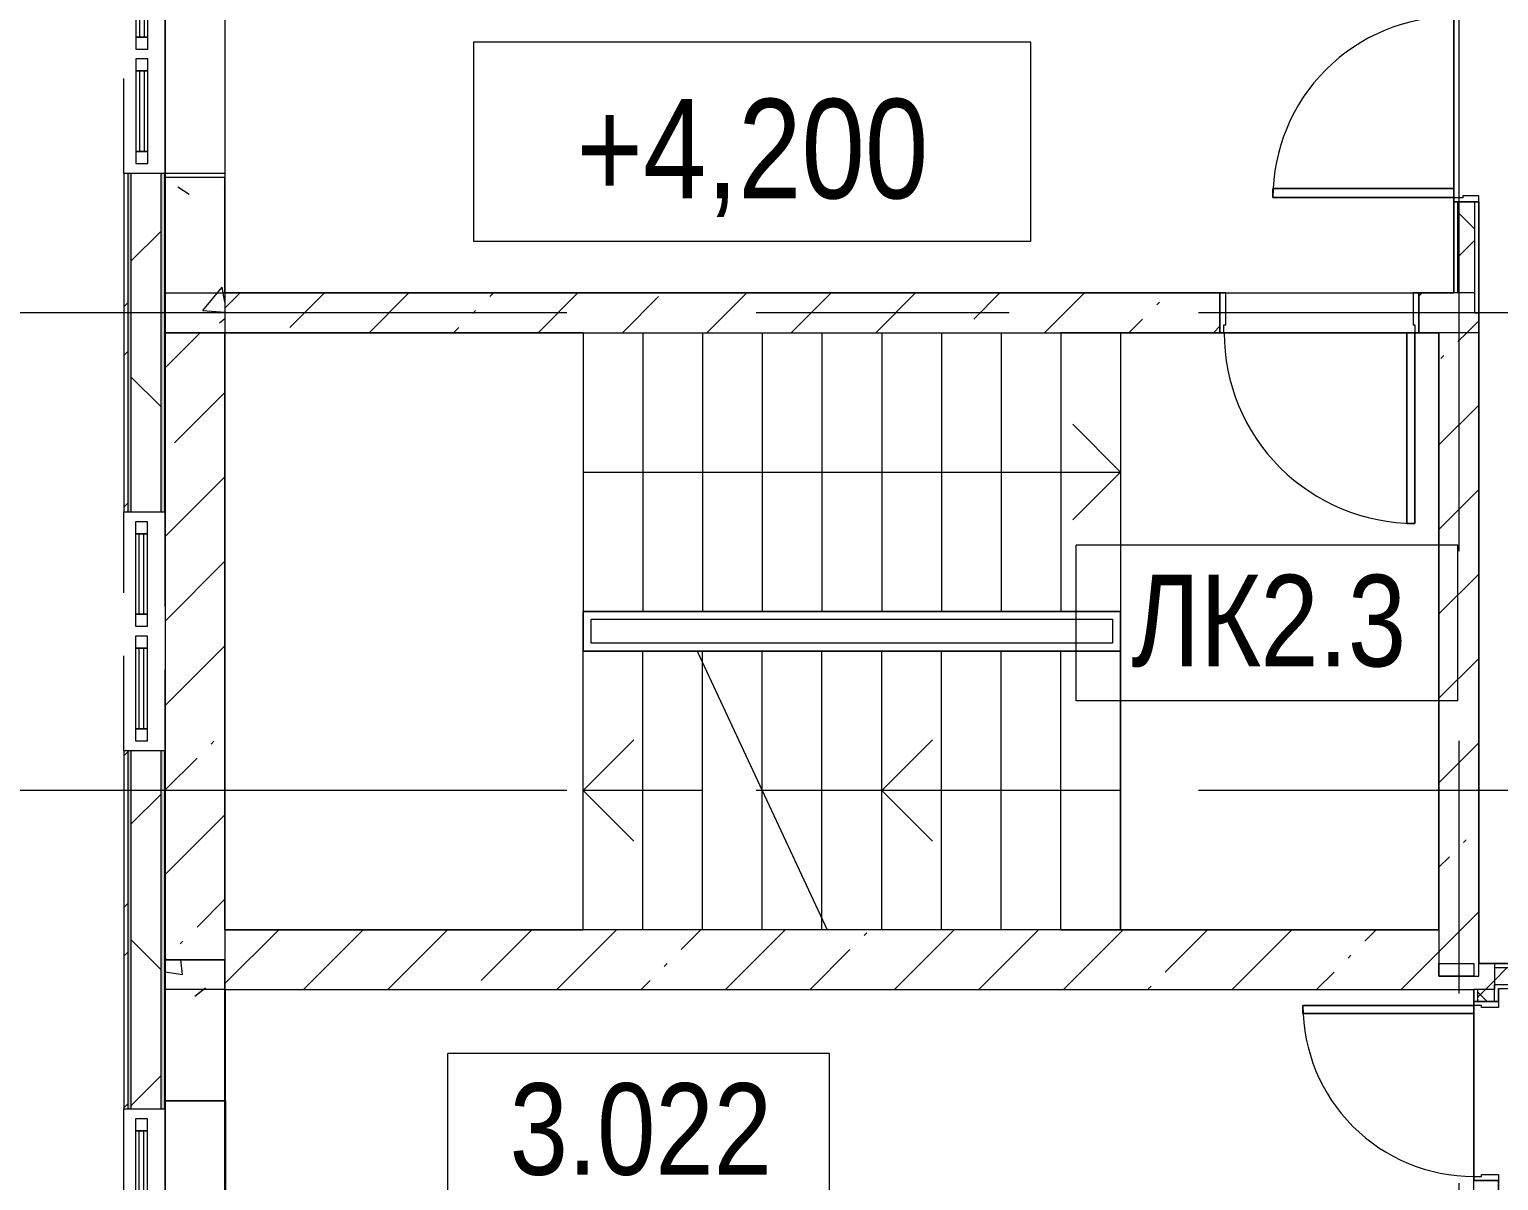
# Model space of a CAD drawing. Header units: millimetres. Extents: x 92932 to 275892, y -43515 to 30371.
# Drawn here: x 176595 to 183978, y 4157 to 9941 of the extents above; entities that cross this region are included whole.
import ezdxf

# ---------------------------------------------------------------- set-up
doc = ezdxf.new("R2010")
doc.units = ezdxf.units.MM
doc.linetypes.add('Осевые', pattern=[6350, 1270, -952.5, 3175, -952.5])
doc.linetypes.add('Сверху', pattern=[793.75, 476.25, -317.5])
for name, color, linetype, lineweight in [('Высотные отметки', 7, 'Continuous', 9), ('Двери', 7, 'Continuous', 9), ('Каркас_Импост', 7, 'Continuous', 9), ('Контуры', 7, 'Continuous', 9), ('Линии подступенков-1', 7, 'Continuous', 9), ('Линии свеса', 7, 'Continuous', 9), ('Марки вырезов', 7, 'Continuous', 9), ('Марки помещений', 7, 'Continuous', 9), ('Общие ребра', 7, 'Continuous', 9), ('Окна', 7, 'Continuous', 9), ('Окна-1', 7, 'Сверху', 9), ('Окна-2', 7, 'Continuous', 18), ('Оси-1', 7, 'Осевые', 9), ('Панель', 7, 'Continuous', 9), ('Перекрытия', 7, 'Continuous', 9), ('Стены', 7, 'Continuous', 9), ('Стены-1', 7, 'Continuous', 18), ('Черная _1 сплошная', 7, 'Continuous', 9), ('Штриховка разреза-1', 7, 'Continuous', 9)]:
    doc.layers.add(name, color=color, linetype=linetype, lineweight=lineweight)
doc.styles.add('Arial Narrow', font='Arial Narrow.ttf', dxfattribs={"height": 500})
doc.styles.add('Arial Narrow_1', font='Arial Narrow.ttf', dxfattribs={"height": 460})
pattern_1 = [(45, (120245.78, 0), (-212.132, 212.132), []), (135, (120245.78, 0), (-212.132, -212.132), [])]
pattern_2 = [(45, (120245.8, 0), (-424.264, 424.264), [600, -100, 20, -100]), (45, (120245.8, 424), (-424.264, 424.264), [])]
pattern_3 = [(0, (120245.78, 0), (812.8, 203.2), [67.056, -542.544, 67.056, -542.544, -3251.2]), (0, (120245.78, 0), (812.8, 203.2), [-1219.2, 67.056, -1152.144, 67.056, -542.544, -1422.4]), (0, (120245.78, 0), (812.8, 203.2), [-3048, 67.056, -339.344, 67.056, -948.944]), (120, (120550.58, 101.6), (-582.37636, 602.30545), [67.056, -542.544, 67.056, -542.544, -3251.2]), (120, (120550.58, 101.6), (-582.37636, 602.30545), [-1219.2, 67.056, -1152.144, 67.056, -542.544, -1422.4]), (120, (120550.58, 101.6), (-582.37636, 602.30545), [-3048, 67.056, -339.344, 67.056, -948.944]), (240, (120652.18, 508), (-230.42364, -805.50545), [67.056, -542.544, 67.056, -542.544, -3251.2]), (240, (120652.18, 508), (-230.42364, -805.50545), [-1219.2, 67.056, -1152.144, 67.056, -542.544, -1422.4]), (240, (120652.18, 508), (-230.42364, -805.50545), [-3048, 67.056, -339.344, 67.056, -948.944])]
pattern_4 = [(50, (120245.8, 0), (1457.472, -127.512), [152.4, -1676.4]), (355, (120245.8, 0), (-281.942, 1528.454), [121.92, -1341.12]), (100.451, (120367.2, -10.6), (1175.54, 1400.933), [129.52, -1424.72]), (46.184, (120245.8, 406.4), (2168.63, -336.34), [228.6, -2514.6]), (96.636, (120426.5, 378.4), (1899.22, 1979.42), [194.28, -2137.08]), (351.184, (120245.8, 406.4), (1899.24, 1979.4), [182.88, -2011.68]), (21, (120449, 304.8), (1212.915, -818.121), [152.4, -1676.4]), (326, (120449, 304.8), (494.417, 1473.504), [121.92, -1341.12]), (71.451, (120550, 236.6), (1707.337, 655.37), [129.52, -1424.72]), (37.5, (120245.8, 0), (24.7094, 676.4402), [67.056, -1257.808, 67.056, -1294.384, -1346.2]), (37.5, (120245.8, 0), (24.7094, 676.4402), [-2686.304, 67.056, -1279.144]), (7.5, (120245.8, 0), (534.558, 801.444), [67.056, -709.168, 67.056, -1227.328, -513.08]), (7.5, (120245.8, 0), (534.558, 801.444), [-2070.608, 67.056, -446.024]), (327.5, (119792.65, 0), (1084.7275, -45.831), [67.056, -440.944, 67.056, -1517.904, -2103.12]), (327.5, (119792.65, 0), (1084.7275, -45.831), [-2092.96, 67.056, -2036.064]), (317.5, (119589.45, 0), (1185.035, 203.414), [67.056, -593.344, 67.056, -985.52, -1493.52]), (317.5, (119589.45, 0), (1185.035, 203.414), [-1712.976, 67.056, -1426.464])]

# ---------------------------------------------------------------- blocks, each defined once
blk = doc.blocks.new('Дверь - Полуторная_001 - ДВ20__21-15-6256127-План 3-го этажа на отм_ _4_200')
at = {"layer": 'Двери'}
for p, q in [((-684, 971.5), (-729, 971.5)), ((-729, 971.5), (-729, 62.5)), ((-684, 62.5), (-684, 971.5)), ((684, 62.5), (684, 611.5)), ((684, 611.5), (729, 611.5)), ((729, 611.5), (729, 62.5)), ((-729, 62.5), (-684, 62.5)), ((729, 62.5), (684, 62.5))]:
    blk.add_line(p, q, dxfattribs=at)
for centre, radius, start, end in [((-729, 62.5), 909, 360, 90), ((729, 62.5), 549, 90, 180)]:
    blk.add_arc(centre, radius, start, end, dxfattribs=at)
at = {"layer": 'Каркас_Импост'}
for p, q in [((-730, 62.5), (-750, 62.5)), ((-750, 62.5), (-750, -62.5)), ((-730, 17.5), (-730, 62.5)), ((-720, 17.5), (-730, 17.5)), ((-720, -62.5), (-720, 17.5)), ((730, 17.5), (720, 17.5)), ((720, 17.5), (720, -62.5)), ((750, 62.5), (730, 62.5)), ((730, 62.5), (730, 17.5)), ((750, -62.5), (750, 62.5)), ((-750, -62.5), (-720, -62.5)), ((720, -62.5), (750, -62.5))]:
    blk.add_line(p, q, dxfattribs=at)
at = {"layer": 'Панель'}
for p, q in [((-729, 971.5), (-684, 971.5)), ((-729, 62.5), (-729, 971.5)), ((-684, 971.5), (-684, 62.5)), ((684, 611.5), (684, 62.5)), ((729, 611.5), (684, 611.5)), ((729, 62.5), (729, 611.5)), ((-684, 62.5), (-729, 62.5)), ((684, 62.5), (729, 62.5))]:
    blk.add_line(p, q, dxfattribs=at)
blk = doc.blocks.new('Дверь - Однопольная - ДВ17__21х9-7256455-План 3-го этажа на отм_ _4_200')
at = {"layer": 'Двери'}
for p, q in [((-429, -62.5), (-389, -62.5)), ((-429, -920.5), (-429, -62.5)), ((-389, -62.5), (-389, -920.5)), ((-389, -920.5), (-429, -920.5))]:
    blk.add_line(p, q, dxfattribs=at)
blk.add_arc((-429, -62.5), 858, 270, 0, dxfattribs=at)
at = {"layer": 'Каркас_Импост'}
for p, q in [((-450, 62.5), (-420, 62.5)), ((-450, -62.5), (-450, 62.5)), ((-420, 62.5), (-420, -22.5)), ((420, 62.5), (450, 62.5)), ((420, -22.5), (420, 62.5)), ((450, 62.5), (450, -62.5)), ((-430, -62.5), (-450, -62.5)), ((-430, -22.5), (-430, -62.5)), ((-420, -22.5), (-430, -22.5)), ((430, -22.5), (420, -22.5)), ((430, -62.5), (430, -22.5)), ((450, -62.5), (430, -62.5))]:
    blk.add_line(p, q, dxfattribs=at)
at = {"layer": 'Панель'}
for p, q in [((-389, -62.5), (-429, -62.5)), ((-429, -62.5), (-429, -920.5)), ((-389, -920.5), (-389, -62.5)), ((-429, -920.5), (-389, -920.5))]:
    blk.add_line(p, q, dxfattribs=at)
blk = doc.blocks.new('M_Окно-Квадратный проем - 1200 x 11450 mm-V11-План 3-го этажа на отм_ _4_200')
at = {"layer": 'Окна'}
for p, q in [((-608.2, -102.5), (-608.2, 102.5)), ((591.8, 102.5), (591.8, -102.5))]:
    blk.add_line(p, q, dxfattribs=at)
at = {"layer": 'Окна-1'}
for p, q in [((-608.2, 102.5), (591.8, 102.5)), ((591.8, -102.5), (-608.2, -102.5))]:
    blk.add_line(p, q, dxfattribs=at)
blk = doc.blocks.new('Панель окно - Верхнее левое-8286423-План 3-го этажа на отм_ _4_200')
at = {"layer": 'Окна'}
for p, q in [((202.5, 30), (-202.5, 30)), ((-202.5, 30), (-202.5, -30)), ((202.5, -30), (202.5, 30)), ((-202.5, -30), (202.5, -30))]:
    blk.add_line(p, q, dxfattribs=at)
at = {"layer": 'Окна-2'}
for p, q in [((-202.5, 30), (-262.5, 30)), ((-262.5, 30), (-262.5, -30)), ((-202.5, -30), (-202.5, 30)), ((202.5, 12.5), (-202.5, 12.5)), ((-202.5, 12.5), (-202.5, -12.5)), ((202.5, 30), (202.5, -30)), ((262.5, 30), (202.5, 30)), ((202.5, -12.5), (202.5, 12.5)), ((262.5, -30), (262.5, 30)), ((-262.5, -30), (-202.5, -30)), ((-202.5, -12.5), (202.5, -12.5)), ((202.5, -30), (262.5, -30))]:
    blk.add_line(p, q, dxfattribs=at)
blk = doc.blocks.new('Панель окно - Верхнее правое-8286429-План 3-го этажа на отм_ _4_200')
at = {"layer": 'Окна'}
for p, q in [((202.5, 30), (-202.5, 30)), ((-202.5, 30), (-202.5, -30)), ((202.5, -30), (202.5, 30)), ((-202.5, -30), (202.5, -30))]:
    blk.add_line(p, q, dxfattribs=at)
at = {"layer": 'Окна-2'}
for p, q in [((-202.5, 30), (-262.5, 30)), ((-262.5, 30), (-262.5, -30)), ((-202.5, -30), (-202.5, 30)), ((202.5, 12.5), (-202.5, 12.5)), ((-202.5, 12.5), (-202.5, -12.5)), ((202.5, 30), (202.5, -30)), ((262.5, 30), (202.5, 30)), ((202.5, -12.5), (202.5, 12.5)), ((262.5, -30), (262.5, 30)), ((-262.5, -30), (-202.5, -30)), ((-202.5, -12.5), (202.5, -12.5)), ((202.5, -30), (262.5, -30))]:
    blk.add_line(p, q, dxfattribs=at)
blk = doc.blocks.new('Панель окно - Верхнее левое-8286424-План 3-го этажа на отм_ _4_200')
at = {"layer": 'Окна'}
for p, q in [((202.5, 30), (-202.5, 30)), ((-202.5, 30), (-202.5, -30)), ((202.5, -30), (202.5, 30)), ((-202.5, -30), (202.5, -30))]:
    blk.add_line(p, q, dxfattribs=at)
at = {"layer": 'Окна-2'}
for p, q in [((-202.5, 30), (-262.5, 30)), ((-262.5, 30), (-262.5, -30)), ((-202.5, -30), (-202.5, 30)), ((202.5, 12.5), (-202.5, 12.5)), ((-202.5, 12.5), (-202.5, -12.5)), ((202.5, 30), (202.5, -30)), ((262.5, 30), (202.5, 30)), ((202.5, -12.5), (202.5, 12.5)), ((262.5, -30), (262.5, 30)), ((-262.5, -30), (-202.5, -30)), ((-202.5, -12.5), (202.5, -12.5)), ((202.5, -30), (262.5, -30))]:
    blk.add_line(p, q, dxfattribs=at)
blk = doc.blocks.new('Дверь - Однопольная - ДВ1_21х10-6240621-План 3-го этажа на отм_ _4_200')
at = {"layer": 'Двери'}
for p, q in [((-439, 1058), (-479, 1058)), ((-479, 1058), (-479, 100)), ((-439, 100), (-439, 1058)), ((-479, 100), (-439, 100))]:
    blk.add_line(p, q, dxfattribs=at)
blk.add_arc((-479, 100), 958, 360, 90, dxfattribs=at)
at = {"layer": 'Каркас_Импост'}
for p, q in [((-480, 100), (-500, 100)), ((-500, 100), (-500, -100)), ((-480, 60), (-480, 100)), ((500, 100), (480, 100)), ((480, 100), (480, 60)), ((500, -100), (500, 100)), ((-470, 60), (-480, 60)), ((-470, -100), (-470, 60)), ((480, 60), (470, 60)), ((470, 60), (470, -100)), ((-500, -100), (-470, -100)), ((470, -100), (500, -100))]:
    blk.add_line(p, q, dxfattribs=at)
at = {"layer": 'Панель'}
for p, q in [((-479, 1058), (-439, 1058)), ((-479, 100), (-479, 1058)), ((-439, 1058), (-439, 100)), ((-439, 100), (-479, 100))]:
    blk.add_line(p, q, dxfattribs=at)
blk = doc.blocks.new('Марка помещения_Р - Марка помещения-4575829-План 3-го этажа на отм_ _4_200')
at = {"layer": 'Марки помещений'}
for p, q in [((-4.79375, -1.95625), (-4.79375, 1.95625)), ((4.79375, 1.95625), (-4.79375, 1.95625)), ((4.79375, -1.95625), (4.79375, 1.95625)), ((4.79375, -1.95625), (-4.79375, -1.95625))]:
    blk.add_line(p, q, dxfattribs=at)
blk = doc.blocks.new('Высотные отметки - Высотная отметка - Рамка_14мм длина-4459141-План 3-го этажа на отм_ _4_200')
at = {"layer": 'Высотные отметки'}
for p, q in [((7, 5), (-7, 5)), ((-7, 5), (-7, 0)), ((7, 0), (7, 5)), ((-7, 0), (7, 0))]:
    blk.add_line(p, q, dxfattribs=at)

msp = doc.modelspace()

# ---------------------------------------------------------------- hatches: boundary and pattern name
at = {"layer": 'Штриховка разреза-1'}
h = msp.add_hatch(dxfattribs=at)
h.set_pattern_fill('FP_12', color=256, style=0, pattern_type=2)
h.set_pattern_definition([(45, (120245.8, 0), (-502.894, 502.894), []), (45, (120245.8, 762), (-502.894, 502.894), [])])
h.paths.add_polyline_path([(177069.9, -21673.3), (177089.9, -21672.9), (177089.9, -20232.9), (177069.9, -20232.9), (177069.9, -21109.6)], flags=0)
h.paths.add_polyline_path([(177089.9, -19932.9), (177089.9, -19082.9), (177069.9, -19082.9), (177069.9, -19932.9)], flags=0)
h.paths.add_polyline_path([(177089.9, -17882.9), (177089.9, -14684.1), (177069.9, -14684.1), (177069.9, -17882.9)], flags=0)
h.paths.add_polyline_path([(177089.9, -13484.1), (177089.9, -11682.9), (177069.9, -11682.9), (177069.9, -13484.1)], flags=0)
h.paths.add_polyline_path([(177089.9, -10482.9), (177089.9, -8682.9), (177069.9, -8682.9), (177069.9, -10482.9)], flags=0)
h.paths.add_polyline_path([(177069.9, -7482.9), (177089.9, -7482.9), (177089.9, -5682.9), (177069.9, -5682.9), (177069.9, -6923.2)], flags=0)
h.paths.add_polyline_path([(177089.9, -4482.9), (177089.9, -2682.9), (177069.9, -2682.9), (177069.9, -4482.9)], flags=0)
h.paths.add_polyline_path([(177089.9, -1482.9), (177089.9, 317.1), (177069.9, 317.1), (177069.9, -1482.9)], flags=0)
h.paths.add_polyline_path([(177089.9, 1517.1), (177089.9, 3317.1), (177069.9, 3317.1), (177069.9, 1517.1)], flags=0)
h.paths.add_polyline_path([(177069.9, 4517.1), (177089.9, 4517.1), (177089.9, 6317.1), (177069.9, 6317.1), (177069.9, 6172.1)], flags=0)
h.paths.add_polyline_path([(177069.9, 7517.1), (177089.9, 7517.1), (177089.9, 9217.1), (177069.9, 9217.1), (177069.9, 8354.6)], flags=0)
h.paths.add_polyline_path([(177089.9, 10417.1), (177089.9, 14017.1), (177069.9, 14017.1), (177069.9, 10417.1)], flags=0)
h.paths.add_polyline_path([(177069.9, 15217.1), (177089.9, 15217.1), (177089.9, 17817.1), (177069.9, 17817.1), (177069.9, 17084.8)], flags=0)
h.paths.add_polyline_path([(177089.9, 19017.1), (177089.9, 20883), (177069.9, 20883), (177069.9, 19017.1)], flags=0)
h = msp.add_hatch(dxfattribs=at)
h.set_pattern_fill('FP_13', color=256, style=0, pattern_type=2)
h.set_pattern_definition(pattern_3)
h.paths.add_polyline_path([(177089.9, -21672.9), (177104.9, -21672.7), (177104.9, -20232.9), (177089.9, -20232.9), (177089.9, -21109.6)], flags=0)
h.paths.add_polyline_path([(177104.9, -19932.9), (177104.9, -19082.9), (177089.9, -19082.9), (177089.9, -19932.9)], flags=0)
h.paths.add_polyline_path([(177089.9, -17882.9), (177104.9, -17882.9), (177104.9, -14684.1), (177089.9, -14684.1), (177089.9, -17835.8)], flags=0)
h.paths.add_polyline_path([(177104.9, -13484.1), (177104.9, -11682.9), (177089.9, -11682.9), (177089.9, -13484.1)], flags=0)
h.paths.add_polyline_path([(177104.9, -10482.9), (177104.9, -8682.9), (177089.9, -8682.9), (177089.9, -10482.9)], flags=0)
h.paths.add_polyline_path([(177089.9, -7482.9), (177104.9, -7482.9), (177104.9, -5682.9), (177089.9, -5682.9), (177089.9, -6923.2)], flags=0)
h.paths.add_polyline_path([(177089.9, -4482.9), (177104.9, -4482.9), (177104.9, -2682.9), (177089.9, -2682.9)], flags=0)
h.paths.add_polyline_path([(177089.9, -1482.9), (177104.9, -1482.9), (177104.9, 317.1), (177089.9, 317.1), (177089.9, -375.5)], flags=0)
h.paths.add_polyline_path([(177104.9, 1517.1), (177104.9, 3317.1), (177089.9, 3317.1), (177089.9, 1517.1)], flags=0)
h.paths.add_polyline_path([(177089.9, 4517.1), (177104.9, 4517.1), (177104.9, 6317.1), (177089.9, 6317.1), (177089.9, 6172.1)], flags=0)
h.paths.add_polyline_path([(177089.9, 7517.1), (177104.9, 7517.1), (177104.9, 9217.1), (177089.9, 9217.1), (177089.9, 8354.6)], flags=0)
h.paths.add_polyline_path([(177089.9, 10417.1), (177104.9, 10417.1), (177104.9, 14017.1), (177089.9, 14017.1), (177089.9, 10537.1)], flags=0)
h.paths.add_polyline_path([(177104.9, 15217.1), (177104.9, 17817.1), (177089.9, 17817.1), (177089.9, 15217.1)], flags=0)
h.paths.add_polyline_path([(177104.9, 19017.1), (177104.9, 20883), (177089.9, 20883), (177089.9, 19017.1)], flags=0)
h = msp.add_hatch(dxfattribs=at)
h.set_pattern_fill('FP_14', color=256, style=0, pattern_type=2)
h.set_pattern_definition([(45, (120245.8, 0), (-707.107, 707.107), []), (135, (120245.8, 0), (-707.107, -707.107), [])])
h.paths.add_polyline_path([(177104.9, -21672.7), (177232.7, -21670.6), (177254.9, -21667.2), (177254.9, -20232.9), (177104.9, -20232.9), (177104.9, -21109.6)], flags=0)
h.paths.add_polyline_path([(177254.9, -19932.9), (177254.9, -19082.9), (177104.9, -19082.9), (177104.9, -19932.9)], flags=0)
h.paths.add_polyline_path([(177254.9, -17882.9), (177254.9, -14684.1), (177104.9, -14684.1), (177104.9, -17882.9)], flags=0)
h.paths.add_polyline_path([(177104.9, -13484.1), (177254.9, -13484.1), (177254.9, -11682.9), (177104.9, -11682.9), (177104.9, -13470.8)], flags=0)
h.paths.add_polyline_path([(177104.9, -10482.9), (177254.9, -10482.9), (177254.9, -8682.9), (177104.9, -8682.9), (177104.9, -9105.7)], flags=0)
h.paths.add_polyline_path([(177104.9, -7482.9), (177254.9, -7482.9), (177254.9, -5682.9), (177104.9, -5682.9), (177104.9, -6923.2)], flags=0)
h.paths.add_polyline_path([(177104.9, -4482.9), (177254.9, -4482.9), (177254.9, -2682.9), (177104.9, -2682.9)], flags=0)
h.paths.add_polyline_path([(177254.9, -1482.9), (177254.9, 317.1), (177104.9, 317.1), (177104.9, -1482.9)], flags=0)
h.paths.add_polyline_path([(177254.9, 1517.1), (177254.9, 3317.1), (177104.9, 3317.1), (177104.9, 1517.1)], flags=0)
h.paths.add_polyline_path([(177104.9, 4517.1), (177254.9, 4517.1), (177254.9, 6317.1), (177104.9, 6317.1), (177104.9, 6172.1)], flags=0)
h.paths.add_polyline_path([(177254.9, 7517.1), (177254.9, 9217.1), (177104.9, 9217.1), (177104.9, 7517.1)], flags=0)
h.paths.add_polyline_path([(177104.9, 10417.1), (177254.9, 10417.1), (177254.9, 14017.1), (177104.9, 14017.1), (177104.9, 10537.1)], flags=0)
h.paths.add_polyline_path([(177254.9, 15217.1), (177254.9, 17817.1), (177104.9, 17817.1), (177104.9, 15217.1)], flags=0)
h.paths.add_polyline_path([(177254.9, 19017.1), (177254.9, 20883), (177104.9, 20883), (177104.9, 19017.1)], flags=0)
h = msp.add_hatch(dxfattribs=at)
h.set_pattern_fill('FP_13', color=256, style=0, pattern_type=2)
h.set_pattern_definition(pattern_3)
h.paths.add_polyline_path([(177254.9, -21667.2), (177274.9, -21665.6), (177274.9, -20232.9), (177254.9, -20232.9), (177254.9, -21109.6)], flags=0)
h.paths.add_polyline_path([(177274.9, -19932.9), (177274.9, -19082.9), (177254.9, -19082.9), (177254.9, -19932.9)], flags=0)
h.paths.add_polyline_path([(177254.9, -17882.9), (177274.9, -17882.9), (177274.9, -14684.1), (177254.9, -14684.1), (177254.9, -17835.8)], flags=0)
h.paths.add_polyline_path([(177254.9, -13484.1), (177274.9, -13484.1), (177274.9, -11682.9), (177254.9, -11682.9), (177254.9, -13470.8)], flags=0)
h.paths.add_polyline_path([(177254.9, -10482.9), (177274.9, -10482.9), (177274.9, -8682.9), (177254.9, -8682.9), (177254.9, -9105.7)], flags=0)
h.paths.add_polyline_path([(177254.9, -7482.9), (177274.9, -7482.9), (177274.9, -5682.9), (177254.9, -5682.9), (177254.9, -6923.2)], flags=0)
h.paths.add_polyline_path([(177274.9, -4482.9), (177274.9, -2682.9), (177254.9, -2682.9), (177254.9, -4482.9)], flags=0)
h.paths.add_polyline_path([(177254.9, -1482.9), (177274.9, -1482.9), (177274.9, 317.1), (177254.9, 317.1), (177254.9, -375.5)], flags=0)
h.paths.add_polyline_path([(177274.9, 1517.1), (177274.9, 3317.1), (177254.9, 3317.1), (177254.9, 1517.1)], flags=0)
h.paths.add_polyline_path([(177274.9, 4517.1), (177274.9, 6317.1), (177254.9, 6317.1), (177254.9, 4517.1)], flags=0)
h.paths.add_polyline_path([(177274.9, 7517.1), (177274.9, 9217.1), (177254.9, 9217.1), (177254.9, 7517.1)], flags=0)
h.paths.add_polyline_path([(177254.9, 10417.1), (177274.9, 10417.1), (177274.9, 14017.1), (177254.9, 14017.1), (177254.9, 10537.1)], flags=0)
h.paths.add_polyline_path([(177274.9, 15217.1), (177274.9, 17817.1), (177254.9, 17817.1), (177254.9, 15217.1)], flags=0)
h.paths.add_polyline_path([(177254.9, 19017.1), (177274.9, 19017.1), (177274.9, 19591), (177265.6, 19591.2), (177274.9, 19928.6), (177274.9, 20883), (177254.9, 20883), (177254.9, 19267.3)], flags=0)
h = msp.add_hatch(dxfattribs=at)
h.set_pattern_fill('FP_2', color=256, style=0, pattern_type=2)
h.set_pattern_definition(pattern_1)
h.paths.add_polyline_path([(183772.4, 8617.1), (183857.4, 8617.1), (183857.4, 9074.6), (183772.4, 9074.6), (183772.4, 8627.4)], flags=0)
h.paths.add_polyline_path([(183772.4, 10574.6), (183857.4, 10574.6), (183857.4, 11017.1), (183772.4, 11017.1)], flags=0)
h = msp.add_hatch(dxfattribs=at)
h.set_pattern_fill('FP_15', color=256, style=0, pattern_type=2)
h.set_pattern_definition(pattern_4)
h.paths.add_polyline_path([(177577.4, 8417.1), (177577.4, 9197.1), (177277.4, 9197.1), (177277.4, 8417.1)], flags=0)
h = msp.add_hatch(dxfattribs=at)
h.set_pattern_fill('FP_15', color=256, style=0, pattern_type=2)
h.set_pattern_definition(pattern_4)
h.paths.add_polyline_path([(177577.4, 8617.1), (177577.4, 9197.1), (177277.4, 9197.1), (177277.4, 8617.1)], flags=0)
h = msp.add_hatch(dxfattribs=at)
h.set_pattern_fill('FP_1', color=256, style=0, pattern_type=2)
h.set_pattern_definition(pattern_2)
h.paths.add_polyline_path([(183577.4, 8417.1), (183857.4, 8417.1), (183857.4, 8617.1), (183577.4, 8617.1)], flags=0)
h.paths.add_polyline_path([(182577.4, 8417.1), (182577.4, 8617.1), (177577.4, 8617.1), (177577.4, 8417.1), (181433.5, 8417.1)], flags=0)
h = msp.add_hatch(dxfattribs=at)
h.set_pattern_fill('FP_1', color=256, style=0, pattern_type=2)
h.set_pattern_definition(pattern_2)
h.paths.add_polyline_path([(183772.4, 5417.1), (183877.4, 5417.1), (183877.4, 8517.1), (183857.4, 8517.1), (183857.4, 8417.1), (183677.4, 8417.1), (183677.4, 5417.1)], flags=0)
h = msp.add_hatch(dxfattribs=at)
h.set_pattern_fill('FP_1', color=256, style=0, pattern_type=2)
h.set_pattern_definition(pattern_2)
h.paths.add_polyline_path([(177577.4, 5267.1), (177577.4, 8417.1), (177277.4, 8417.1), (177277.4, 5267.1)], flags=0)
h = msp.add_hatch(dxfattribs=at)
h.set_pattern_fill('FP_1', color=256, style=0, pattern_type=2)
h.set_pattern_definition(pattern_2)
h.paths.add_polyline_path([(183877.4, 5184.6), (183877.4, 8417.1), (183677.4, 8417.1), (183677.4, 5184.6), (183765.8, 5184.6)], flags=0)
h = msp.add_hatch(dxfattribs=at)
h.set_pattern_fill('FP_1', color=256, style=0, pattern_type=2)
h.set_pattern_definition(pattern_2)
h.paths.add_polyline_path([(183852.4, 5117.1), (183957.4, 5117.1), (183957.4, 5247.1), (183879.4, 5247.1), (183877.4, 5417.1), (177577.4, 5417.1), (177577.4, 5117.1), (183765.8, 5117.1)], flags=0)
h.paths.add_polyline_path([(183677.4, 5184.6), (183677.4, 5247.1), (183852.4, 5247.1), (183852.4, 5184.6), (183765.8, 5184.6)], flags=0)
h = msp.add_hatch(dxfattribs=at)
h.set_pattern_fill('FP_15', color=256, style=0, pattern_type=2)
h.set_pattern_definition(pattern_4)
h.paths.add_polyline_path([(177577.4, 4557.1), (177577.4, 5267.1), (177277.4, 5267.1), (177277.4, 4557.1)], flags=0)
h = msp.add_hatch(dxfattribs=at)
h.set_pattern_fill('FP_2', color=256, style=0, pattern_type=2)
h.set_pattern_definition(pattern_1)
h.paths.add_polyline_path([(189087.4, 5142.1), (189087.4, 5227.1), (186082.4, 5227.1), (186082.4, 5142.1), (189066.4, 5142.1)], flags=0)
h.paths.add_polyline_path([(185997.4, 5142.1), (185997.4, 5227.1), (185697.4, 5227.1), (185697.4, 5142.1), (185977.4, 5142.1)], flags=0)
h.paths.add_polyline_path([(183977.4, 5142.1), (184197.4, 5142.1), (184197.4, 5227.1), (183957.4, 5227.1), (183957.4, 5142.1)], flags=0)
h = msp.add_hatch(dxfattribs=at)
h.set_pattern_fill('FP_15', color=256, style=0, pattern_type=2)
h.set_pattern_definition(pattern_4)
h.paths.add_polyline_path([(177577.4, 4557.1), (177577.4, 5117.1), (177277.4, 5117.1), (177277.4, 4557.1)], flags=0)
h = msp.add_hatch(dxfattribs=at)
h.set_pattern_fill('FP_2', color=256, style=0, pattern_type=2)
h.set_pattern_definition(pattern_1)
h.paths.add_polyline_path([(183957.4, 2617.1), (183957.4, 4157.1), (183872.4, 4157.1), (183872.4, 2617.1)], flags=0)
h.paths.add_polyline_path([(183872.4, 5057.1), (183957.4, 5057.1), (183957.4, 5117.1), (183872.4, 5117.1), (183872.4, 5080.8)], flags=0)

# ---------------------------------------------------------------- linework, layer by layer
at = {"layer": 'Высотные отметки'}
msp.add_line((180226.5, 8877.1), (180226.5, 8877.1), dxfattribs=at)
msp.add_line((180226.5, 8877.1), (180226.5, 8877.1), dxfattribs=at)
at = {"layer": 'Контуры'}
for p, q in [((177577.4, 8417.1), (177577.4, 5417.1)), ((179377.4, 8417.1), (177577.4, 8417.1)), ((177577.4, 8417.1), (177577.4, 5417.1)), ((179377.4, 8417.1), (177577.4, 8417.1)), ((177577.4, 8417.1), (177577.4, 5417.1)), ((179077.4, 8417.1), (177577.4, 8417.1)), ((179077.4, 8417.1), (182077.4, 8417.1)), ((179377.4, 8417.1), (179377.4, 7017.1)), ((179377.4, 8417.1), (179377.4, 7017.1)), ((179377.4, 8417.1), (182077.4, 8417.1)), ((179377.4, 8417.1), (181777.4, 8417.1)), ((179407.4, 8417.1), (181807.4, 8417.1)), ((183677.4, 8417.1), (181777.4, 8417.1)), ((181777.4, 8417.1), (181777.4, 7017.1)), ((183677.4, 8417.1), (181807.4, 8417.1)), ((183677.4, 8417.1), (182077.4, 8417.1)), ((183677.4, 8417.1), (182077.4, 8417.1)), ((182077.4, 8417.1), (182077.4, 7017.1)), ((183677.4, 5417.1), (183677.4, 8417.1)), ((183677.4, 5417.1), (183677.4, 8417.1)), ((183677.4, 5417.1), (183677.4, 8417.1)), ((183677.4, 5417.1), (183677.4, 8417.1)), ((179377.4, 7017.1), (182077.4, 7017.1)), ((179377.4, 7017.1), (181777.4, 7017.1)), ((179407.4, 7017.1), (181777.4, 7017.1)), ((182077.4, 7017.1), (182077.4, 6817.1)), ((179377.4, 5417.1), (179377.4, 6817.1)), ((179377.4, 5417.1), (179377.4, 6817.1)), ((181777.4, 6817.1), (179377.4, 6817.1)), ((181777.4, 6817.1), (179377.4, 6817.1)), ((182077.4, 6817.1), (179951, 6817.1)), ((181777.4, 5417.1), (181777.4, 6817.1)), ((182077.4, 5417.1), (182077.4, 6817.1)), ((177577.4, 5417.1), (179377.4, 5417.1)), ((177577.4, 5417.1), (179377.4, 5417.1)), ((177577.4, 5417.1), (179347.4, 5417.1)), ((182047.4, 5417.1), (179347.4, 5417.1)), ((181777.4, 5417.1), (179377.4, 5417.1)), ((182077.4, 5417.1), (179377.4, 5417.1)), ((182077.4, 5417.1), (180603.8, 5417.1)), ((181777.4, 5417.1), (183677.4, 5417.1)), ((182047.4, 5417.1), (183677.4, 5417.1)), ((182077.4, 5417.1), (183677.4, 5417.1)), ((182077.4, 5417.1), (183677.4, 5417.1))]:
    msp.add_line(p, q, dxfattribs=at)
at = {"layer": 'Линии подступенков-1'}
for p, q in [((179377.4, 8417.1), (179377.4, 7017.1)), ((179377.4, 8417.1), (179377.4, 7017.1)), ((179377.4, 8417.1), (179377.4, 7017.1)), ((179677.4, 8417.1), (179677.4, 7017.1)), ((179677.4, 8417.1), (179677.4, 7017.1)), ((179677.4, 8417.1), (179677.4, 7017.1)), ((179977.4, 8417.1), (179977.4, 7017.1)), ((179977.4, 8417.1), (179977.4, 7017.1)), ((179977.4, 8417.1), (179977.4, 7017.1)), ((180277.4, 8417.1), (180277.4, 7017.1)), ((180277.4, 8417.1), (180277.4, 7017.1)), ((180277.4, 8417.1), (180277.4, 7017.1)), ((180577.4, 8417.1), (180577.4, 7017.1)), ((180577.4, 8417.1), (180577.4, 7017.1)), ((180577.4, 8417.1), (180577.4, 7017.1)), ((180877.4, 8417.1), (180877.4, 7017.1)), ((180877.4, 8417.1), (180877.4, 7017.1)), ((180877.4, 8417.1), (180877.4, 7017.1)), ((181177.4, 8417.1), (181177.4, 7017.1)), ((181177.4, 8417.1), (181177.4, 7017.1)), ((181177.4, 8417.1), (181177.4, 7017.1)), ((181477.4, 8417.1), (181477.4, 7017.1)), ((181477.4, 8417.1), (181477.4, 7017.1)), ((181477.4, 8417.1), (181477.4, 7017.1)), ((181777.4, 8417.1), (181777.4, 7017.1)), ((181777.4, 8417.1), (181777.4, 7017.1)), ((181777.4, 8417.1), (181777.4, 7017.1)), ((182077.4, 8417.1), (182077.4, 7017.1)), ((179377.4, 5417.1), (179377.4, 6817.1)), ((179377.4, 5417.1), (179377.4, 6817.1)), ((179677.4, 5417.1), (179677.4, 6817.1)), ((179677.4, 5417.1), (179677.4, 6817.1)), ((179977.4, 6760.5), (179977.4, 6817.1)), ((179977.4, 5417.1), (179977.4, 6817.1)), ((179977.4, 5417.1), (179977.4, 6817.1)), ((180277.4, 6117.1), (180277.4, 6817.1)), ((180277.4, 5417.1), (180277.4, 6817.1)), ((180277.4, 5417.1), (180277.4, 6817.1)), ((180577.4, 5473.8), (180577.4, 6817.1)), ((180577.4, 5417.1), (180577.4, 6817.1)), ((180577.4, 5417.1), (180577.4, 6817.1)), ((180877.4, 5417.1), (180877.4, 6817.1)), ((180877.4, 5417.1), (180877.4, 6817.1)), ((180877.4, 5417.1), (180877.4, 6817.1)), ((181177.4, 5417.1), (181177.4, 6817.1)), ((181177.4, 5417.1), (181177.4, 6817.1)), ((181177.4, 5417.1), (181177.4, 6817.1)), ((181477.4, 5417.1), (181477.4, 6817.1)), ((181477.4, 5417.1), (181477.4, 6817.1)), ((181477.4, 5417.1), (181477.4, 6817.1)), ((181777.4, 5417.1), (181777.4, 6817.1)), ((181777.4, 5417.1), (181777.4, 6817.1)), ((181777.4, 5417.1), (181777.4, 6817.1)), ((182077.4, 5417.1), (182077.4, 6817.1))]:
    msp.add_line(p, q, dxfattribs=at)
at = {"layer": 'Линии свеса'}
for p, q in [((179377.4, 8417.1), (179377.4, 7017.1)), ((179677.4, 8417.1), (179677.4, 7017.1)), ((179677.4, 8417.1), (179677.4, 7017.1)), ((179677.4, 8417.1), (179677.4, 7017.1)), ((179977.4, 8417.1), (179977.4, 7017.1)), ((179977.4, 8417.1), (179977.4, 7017.1)), ((179977.4, 8417.1), (179977.4, 7017.1)), ((180277.4, 8417.1), (180277.4, 7017.1)), ((180277.4, 8417.1), (180277.4, 7017.1)), ((180277.4, 8417.1), (180277.4, 7017.1)), ((180577.4, 8417.1), (180577.4, 7017.1)), ((180577.4, 8417.1), (180577.4, 7017.1)), ((180577.4, 8417.1), (180577.4, 7017.1)), ((180877.4, 8417.1), (180877.4, 7017.1)), ((180877.4, 8417.1), (180877.4, 7017.1)), ((180877.4, 8417.1), (180877.4, 7017.1)), ((181177.4, 8417.1), (181177.4, 7017.1)), ((181177.4, 8417.1), (181177.4, 7017.1)), ((181177.4, 8417.1), (181177.4, 7017.1)), ((181477.4, 8417.1), (181477.4, 7017.1)), ((181477.4, 8417.1), (181477.4, 7017.1)), ((181477.4, 8417.1), (181477.4, 7017.1)), ((181777.4, 8417.1), (181777.4, 7017.1)), ((181777.4, 8417.1), (181777.4, 7017.1)), ((179677.4, 5417.1), (179677.4, 6817.1)), ((179677.4, 5417.1), (179677.4, 6817.1)), ((179977.4, 6760.5), (179977.4, 6817.1)), ((179977.4, 5417.1), (179977.4, 6817.1)), ((179977.4, 5417.1), (179977.4, 6817.1)), ((180277.4, 6117.1), (180277.4, 6817.1)), ((180277.4, 5417.1), (180277.4, 6817.1)), ((180277.4, 5417.1), (180277.4, 6817.1)), ((180577.4, 5473.8), (180577.4, 6817.1)), ((180577.4, 5417.1), (180577.4, 6817.1)), ((180577.4, 5417.1), (180577.4, 6817.1)), ((180877.4, 5417.1), (180877.4, 6817.1)), ((180877.4, 5417.1), (180877.4, 6817.1)), ((180877.4, 5417.1), (180877.4, 6817.1)), ((181177.4, 5417.1), (181177.4, 6817.1)), ((181177.4, 5417.1), (181177.4, 6817.1)), ((181177.4, 5417.1), (181177.4, 6817.1)), ((181477.4, 5417.1), (181477.4, 6817.1)), ((181477.4, 5417.1), (181477.4, 6817.1)), ((181477.4, 5417.1), (181477.4, 6817.1)), ((181777.4, 5417.1), (181777.4, 6817.1)), ((181777.4, 5417.1), (181777.4, 6817.1))]:
    msp.add_line(p, q, dxfattribs=at)
at = {"layer": 'Марки вырезов'}
msp.add_line((179951, 6817.1), (180603.8, 5417.1), dxfattribs=at)
at = {"layer": 'Общие ребра'}
for p, q in [((177089.9, 9217.1), (177089.9, 7517.1)), ((177104.9, 9217.1), (177104.9, 7517.1)), ((177254.9, 9217.1), (177254.9, 7517.1)), ((183752.4, 9074.6), (183752.4, 8619.1)), ((183772.4, 8617.1), (183772.4, 9074.6)), ((183857.4, 8617.1), (183857.4, 9074.6)), ((183877.4, 8517.1), (183877.4, 9074.6)), ((177577.4, 8617.1), (177577.4, 8417.1)), ((182577.4, 8617.1), (177579.4, 8617.1)), ((183752.4, 8617.1), (183577.4, 8617.1)), ((183772.4, 8617.1), (183752.4, 8617.1)), ((183857.4, 8617.1), (183772.4, 8617.1)), ((183857.4, 8517.1), (183857.4, 8617.1)), ((183857.4, 8517.1), (183857.4, 8617.1)), ((183857.4, 8517.1), (183872.4, 8517.1)), ((183872.4, 8517.1), (183857.4, 8517.1)), ((183872.4, 8517.1), (183877.4, 8517.1)), ((183877.4, 8517.1), (183872.4, 8517.1)), ((177577.4, 8417.1), (177277.4, 8417.1)), ((177277.4, 8417.1), (177577.4, 8417.1)), ((177577.4, 8417.1), (182577.4, 8417.1)), ((183577.4, 8417.1), (183675.4, 8417.1)), ((183772.4, 8417.1), (183677.4, 8417.1)), ((183677.4, 8417.1), (183677.4, 5417.1)), ((183857.4, 8417.1), (183772.4, 8417.1)), ((183877.4, 5417.1), (183877.4, 8417.1)), ((177089.9, 6317.1), (177089.9, 4517.1)), ((177104.9, 6317.1), (177104.9, 4517.1)), ((177254.9, 6317.1), (177254.9, 4517.1)), ((183879.4, 5417.1), (183877.4, 5417.1)), ((177277.4, 5267.1), (177577.4, 5267.1)), ((177577.4, 5267.1), (177277.4, 5267.1)), ((177577.4, 5117.1), (177577.4, 5267.1)), ((177577.4, 5267.1), (177577.4, 5117.1)), ((183977.4, 5247.1), (183879.4, 5247.1)), ((183957.4, 5247.1), (183957.4, 5227.1)), ((184197.4, 5247.1), (183977.4, 5247.1)), ((183957.4, 5227.1), (183977.4, 5227.1)), ((183957.4, 5227.1), (183957.4, 5142.1)), ((183977.4, 5227.1), (184197.4, 5227.1)), ((177277.4, 5117.1), (177277.4, 4557.1)), ((177577.4, 4557.1), (177577.4, 5117.1)), ((183852.4, 5117.1), (183852.4, 5057.1)), ((183872.4, 5117.1), (183852.4, 5117.1)), ((183872.4, 5057.1), (183872.4, 5117.1)), ((183957.4, 5117.1), (183872.4, 5117.1)), ((183957.4, 5117.1), (183957.4, 5142.1)), ((183957.4, 5142.1), (183977.4, 5142.1)), ((183957.4, 5142.1), (183957.4, 5117.1)), ((183957.4, 5057.1), (183957.4, 5117.1)), ((183977.4, 5142.1), (184197.4, 5142.1)), ((183977.4, 5122.1), (184197.4, 5122.1)), ((183977.4, 5057.1), (183977.4, 5120.1)), ((183977.4, 2617.1), (183977.4, 4157.1))]:
    msp.add_line(p, q, dxfattribs=at)
at = {"layer": 'Оси-1'}
for p, q in [((177577.4, 25417.1), (177577.4, -41737.8)), ((183777.4, 25417.1), (183777.4, -41737.8)), ((270417.4, 8517.1), (170811.4, 8517.1)), ((270417.4, 6117.1), (170811.4, 6117.1))]:
    msp.add_line(p, q, dxfattribs=at)
at = {"layer": 'Перекрытия'}
for p, q in [((177277.4, 11217.1), (177277.4, 8417.1)), ((177577.4, 11017.1), (177577.4, 8617.1)), ((183752.4, 8617.1), (183752.4, 11017.1)), ((183752.4, 10574.6), (183752.4, 9074.6)), ((183752.4, 9074.6), (183877.4, 9074.6)), ((183877.4, 9074.6), (183877.4, 5417.1)), ((177577.4, 8617.1), (183752.4, 8617.1)), ((177277.4, 8417.1), (183677.4, 8417.1)), ((183677.4, 8417.1), (183677.4, 6757.1)), ((183677.4, 6757.1), (183677.4, 5417.1)), ((177277.4, 5417.1), (177277.4, 2417.1)), ((183879.4, 5247.1), (185977.4, 5247.1)), ((177577.4, 5122.1), (177577.4, 2479.6)), ((183852.4, 4067.1), (183852.4, 5117.1)), ((183977.4, 5122.1), (183977.4, 5057.1)), ((183977.4, 5057.1), (183852.4, 5057.1)), ((183852.4, 5057.1), (183852.4, 4157.1)), ((183852.4, 4157.1), (183977.4, 4157.1)), ((183977.4, 4157.1), (183977.4, 537.1))]:
    msp.add_line(p, q, dxfattribs=at)
at = {"layer": 'Стены'}
for p, q in [((177277.4, 9217.1), (177277.4, 10417.1)), ((177577.4, 10417.1), (177577.4, 9217.1)), ((177577.4, 9217.1), (177277.4, 9217.1)), ((183677.4, 8417.1), (183677.4, 5417.1)), ((183877.4, 5247.1), (183877.4, 8417.1)), ((183879.4, 5247.1), (183879.4, 5417.1)), ((183677.4, 5247.1), (183852.4, 5247.1)), ((183852.4, 5247.1), (183852.4, 5184.6)), ((183957.4, 5247.1), (183879.4, 5247.1)), ((177277.4, 5117.1), (177277.4, 4557.1)), ((177577.4, 4557.1), (177577.4, 5117.1)), ((177277.4, 3317.1), (177277.4, 4557.1)), ((177577.4, 4557.1), (177277.4, 4557.1)), ((177577.4, 4557.1), (177577.4, 3317.1)), ((177577.4, 3317.1), (177577.4, 4557.1)), ((177579.4, 4557.1), (177577.4, 4557.1)), ((177579.4, 4557.1), (177579.4, 3317.1))]:
    msp.add_line(p, q, dxfattribs=at)
at = {"layer": 'Стены-1'}
for p, q in [((177274.9, 9217.1), (177069.9, 9217.1)), ((177069.9, 9217.1), (177069.9, 7517.1)), ((177274.9, 7517.1), (177274.9, 9217.1)), ((177277.4, 9197.1), (177277.4, 8417.1)), ((177577.4, 9197.1), (177277.4, 9197.1)), ((177277.4, 9197.1), (177277.4, 8617.1)), ((177577.4, 9197.1), (177277.4, 9197.1)), ((177577.4, 8617.1), (177577.4, 9197.1)), ((177577.4, 8617.1), (177577.4, 9197.1)), ((183877.4, 9074.6), (183752.4, 9074.6)), ((177277.4, 8617.1), (177577.4, 8617.1)), ((177579.4, 8617.1), (177577.4, 8617.1)), ((182577.4, 8417.1), (182577.4, 8617.1)), ((183577.4, 8617.1), (183577.4, 8417.1)), ((183752.4, 8619.1), (183752.4, 8617.1)), ((183877.4, 8417.1), (183877.4, 8517.1)), ((177277.4, 8417.1), (177277.4, 5267.1)), ((177577.4, 5417.1), (177577.4, 8417.1)), ((183675.4, 8417.1), (183677.4, 8417.1)), ((183877.4, 8417.1), (183677.4, 8417.1)), ((177069.9, 7517.1), (177274.9, 7517.1)), ((177274.9, 6317.1), (177069.9, 6317.1)), ((177069.9, 6317.1), (177069.9, 4517.1)), ((177274.9, 4517.1), (177274.9, 6317.1)), ((183677.4, 5417.1), (177577.4, 5417.1)), ((183677.4, 5417.1), (183677.4, 5184.6)), ((183877.4, 5247.1), (183877.4, 5417.1)), ((177277.4, 5267.1), (177277.4, 5117.1)), ((183677.4, 5247.1), (183852.4, 5247.1)), ((183677.4, 5184.6), (183677.4, 5247.1)), ((183852.4, 5247.1), (183852.4, 5184.6)), ((183877.4, 5184.6), (183877.4, 5247.1)), ((183852.4, 5184.6), (183677.4, 5184.6)), ((183677.4, 5184.6), (183877.4, 5184.6)), ((177577.4, 5117.1), (177277.4, 5117.1)), ((177577.4, 5117.1), (183852.4, 5117.1)), ((177577.4, 5117.1), (177577.4, 4557.1)), ((177579.4, 5117.1), (177577.4, 5117.1)), ((177579.4, 4557.1), (177579.4, 5115.1)), ((183977.4, 5120.1), (183977.4, 5122.1)), ((183852.4, 5057.1), (183977.4, 5057.1)), ((177069.9, 4517.1), (177274.9, 4517.1)), ((177277.4, 4557.1), (177577.4, 4557.1)), ((177277.4, 4557.1), (177577.4, 4557.1)), ((177577.4, 4557.1), (177579.4, 4557.1)), ((183977.4, 4157.1), (183852.4, 4157.1))]:
    msp.add_line(p, q, dxfattribs=at)
at = {"layer": 'Черная _1 сплошная'}
for p, q in [((182077.8, 7717.1), (181837.4, 7957.5)), ((179377.4, 7717.1), (182077.8, 7717.1)), ((182077.8, 7717.1), (181837.4, 7476.7)), ((182077.4, 7017.1), (179377.4, 7017.1)), ((179377.4, 7017.1), (179377.4, 6817.1)), ((179377.4, 7017.1), (182077.4, 7017.1)), ((179377.4, 6817.1), (179377.4, 7017.1)), ((182077.4, 6817.1), (182077.4, 7017.1)), ((182077.4, 7017.1), (182077.4, 5417.1)), ((179417.4, 6857.1), (179417.4, 6977.1)), ((179417.4, 6977.1), (182037.4, 6977.1)), ((182037.4, 6977.1), (182037.4, 6857.1)), ((179377.4, 6817.1), (182077.4, 6817.1)), ((182077.4, 6817.1), (179377.4, 6817.1)), ((182037.4, 6857.1), (179417.4, 6857.1)), ((179377.4, 6117.1), (179632, 6371.7)), ((180877.4, 6117.1), (181132, 6371.7)), ((179977.4, 6117.1), (179377.4, 6117.1)), ((179377.4, 6117.1), (179632, 5862.6)), ((182077.4, 6117.1), (180877.4, 6117.1)), ((180877.4, 6117.1), (181132, 5862.6))]:
    msp.add_line(p, q, dxfattribs=at)

# ---------------------------------------------------------------- block references
at = {"layer": 'Высотные отметки', "xscale": 199.9999999999999, "yscale": 199.9999999999999, "zscale": 199.9999999999999}
msp.add_blockref('Высотные отметки - Высотная отметка - Рамка_14мм длина-4459141-План 3-го этажа на отм_ _4_200', (180226.5, 8877.1), dxfattribs=at)
at = {"layer": 'Двери'}
for name, p, rotation in [('Дверь - Полуторная_001 - ДВ20__21-15-6256127-План 3-го этажа на отм_ _4_200', (183814.9, 9824.6), 90), ('Дверь - Однопольная - ДВ1_21х10-6240621-План 3-го этажа на отм_ _4_200', (183077.4, 8517.1), 180), ('Дверь - Однопольная - ДВ17__21х9-7256455-План 3-го этажа на отм_ _4_200', (183914.9, 4607.1), 270)]:
    msp.add_blockref(name, p, dxfattribs=dict(at, rotation=rotation))
at = {"layer": 'Марки помещений', "xscale": 199.9999999999999, "yscale": 199.9999999999999, "zscale": 199.9999999999999}
for p in [(182813.1, 6958.7), (179655.7, 4404.4)]:
    msp.add_blockref('Марка помещения_Р - Марка помещения-4575829-План 3-го этажа на отм_ _4_200', p, dxfattribs=at)
at = {"layer": 'Окна'}
for name, p, rotation in [('M_Окно-Квадратный проем - 1200 x 11450 mm-V11-План 3-го этажа на отм_ _4_200', (177172.4, 9825.3), 89.99999999999991), ('Панель окно - Верхнее левое-8286423-План 3-го этажа на отм_ _4_200', (177159.9, 10104.6), 270), ('Панель окно - Верхнее правое-8286429-План 3-го этажа на отм_ _4_200', (177159.9, 9529.6), 270), ('M_Окно-Квадратный проем - 1200 x 11450 mm-V11-План 3-го этажа на отм_ _4_200', (177172.4, 6925.3), 89.99999999999991), ('Панель окно - Верхнее левое-8286423-План 3-го этажа на отм_ _4_200', (177157.4, 7204.6), 270), ('Панель окно - Верхнее правое-8286429-План 3-го этажа на отм_ _4_200', (177157.4, 6629.6), 270), ('M_Окно-Квадратный проем - 1200 x 11450 mm-V11-План 3-го этажа на отм_ _4_200', (177172.4, 3925.3), 89.99999999999991), ('Панель окно - Верхнее левое-8286424-План 3-го этажа на отм_ _4_200', (177157.4, 4204.6), 270)]:
    msp.add_blockref(name, p, dxfattribs=dict(at, rotation=rotation))

# ---------------------------------------------------------------- texts
at = {"layer": 'Марки помещений', "char_height": 460, "attachment_point": 1, "style": 'Arial Narrow_1'}
for s, insert, width in [('ЛК', (182132.2, 7200.5), 785.654), ('2.3', (182780.4, 7200.5), 881.856), ('3.022', (179007.8, 4646.3), 1587.341)]:
    msp.add_mtext(s, dxfattribs=dict(at, insert=insert, width=width))

# ---------------------------------------------------------------- next in the draw order: texts
at = {"layer": 'Высотные отметки', "insert": (179343.8, 9591.5), "char_height": 500, "width": 2118.479, "attachment_point": 1, "line_spacing_factor": 0.974696, "style": 'Arial Narrow', "bg_fill": 3, "box_fill_scale": 1.25, "bg_fill_color": 256, "bg_fill_true_color": 13158600, "bg_fill_transparency": 0}
msp.add_mtext('+4,200', dxfattribs=at)

doc.saveas('drawing.dxf')
